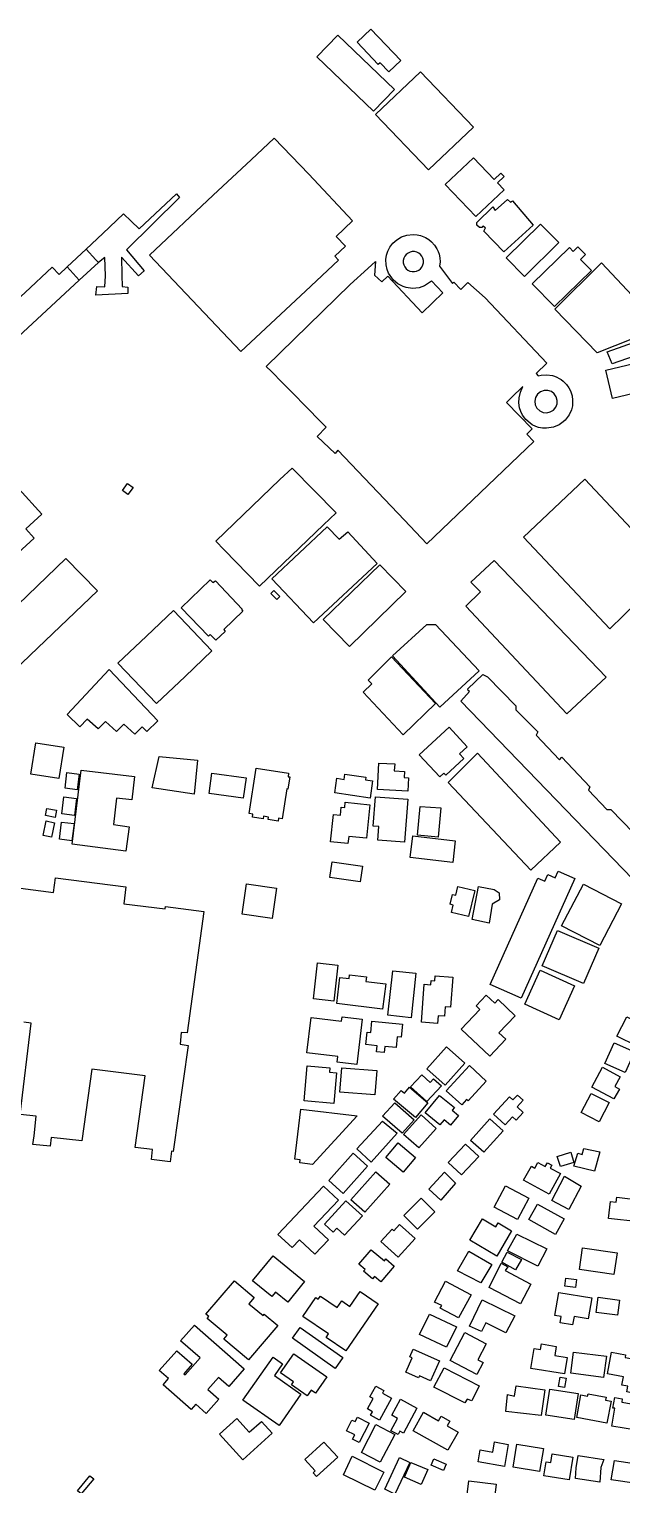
# Model space of a CAD drawing. Header units: metres. Extents: x -30816 to -28918, y -46789 to -43839.
# Drawn here: x -29513 to -29277, y -44419 to -43839 of the extents above; entities that cross this region are included whole.
import ezdxf

# ---------------------------------------------------------------- set-up
doc = ezdxf.new("R2010")
doc.units = ezdxf.units.M
doc.header["$MEASUREMENT"] = 0

msp = doc.modelspace()

# ---------------------------------------------------------------- linework, layer by layer
for points in [[(-29398.59, -43849.52), (-29390.21, -43840.91), (-29367.68, -43862.64), (-29376.07, -43871.25), (-29398.59, -43849.52)], [(-29377.02, -43838.52), (-29365.12, -43851), (-29369.94, -43855.54), (-29373.41, -43851.9), (-29374.15, -43852.6), (-29382.57, -43843.77), (-29377.02, -43838.52)], [(-29375.26, -43872.59), (-29357.33, -43855.5), (-29336.12, -43877.55), (-29354.05, -43894.64), (-29375.26, -43872.59)], [(-29465.26, -43928.54), (-29439.83, -43904.69), (-29424.76, -43890.56), (-29415.56, -43881.94), (-29401.71, -43896.37), (-29384.31, -43914.98), (-29390.85, -43921.1), (-29387.18, -43924.99), (-29391.44, -43928.99), (-29389.97, -43930.56), (-29403.15, -43942.92), (-29428.86, -43967.02), (-29465.26, -43928.54)], [(-29347.47, -43900.46), (-29336.23, -43889.79), (-29327.94, -43898.45), (-29325.28, -43895.93), (-29323.97, -43897.29), (-29326.6, -43899.79), (-29323.99, -43902.51), (-29335.26, -43913.2), (-29347.47, -43900.46)], [(-29476.41, -43929.36), (-29476.26, -43936.61), (-29476.12, -43941.05), (-29473.92, -43941.39), (-29473.89, -43943.9), (-29486.56, -43944.56), (-29486.23, -43941.1), (-29482.98, -43941.21), (-29482.73, -43936.82), (-29482.99, -43929.51), (-29485.56, -43931.58), (-29486.6, -43930.44), (-29490.44, -43926.19), (-29483.82, -43919.94), (-29475.54, -43912.13), (-29472.52, -43915.07), (-29469.32, -43918.12), (-29454.48, -43904.16), (-29453.28, -43905.59), (-29474.39, -43926.52), (-29467.38, -43934.82), (-29469.63, -43936.81), (-29476.41, -43929.36)], [(-29324.15, -43927.28), (-29332, -43918.97), (-29331.35, -43917.66), (-29332.39, -43917.04), (-29332.89, -43917.57), (-29333.83, -43917.58), (-29334.84, -43916.67), (-29334.8, -43915.56), (-29328.49, -43909.33), (-29327.5, -43910.8), (-29322.67, -43906.45), (-29321.4, -43907.52), (-29320.68, -43906.89), (-29312.4, -43916.64), (-29324.15, -43927.28)], [(-29323.14, -43929.69), (-29309.52, -43916.22), (-29302.22, -43923.54), (-29315.86, -43937.04), (-29323.14, -43929.69)], [(-29418.72, -43972.92), (-29385.25, -43940.29), (-29378.28, -43933.94), (-29375.23, -43931.15), (-29375.58, -43936.58), (-29372.72, -43939.24), (-29370.36, -43936.94), (-29356.59, -43951.6), (-29348.41, -43943.62), (-29352.85, -43938.87), (-29353.3, -43939.28), (-29355.71, -43940.82), (-29357.84, -43941.56), (-29360.44, -43941.84), (-29363.03, -43941.49), (-29364.19, -43941.11), (-29366.28, -43940.03), (-29368.09, -43938.53), (-29370.03, -43935.75), (-29370.58, -43934.37), (-29371, -43932.5), (-29371.07, -43930.32), (-29370.8, -43928.59), (-29370.3, -43927.03), (-29369.47, -43925.41), (-29368.3, -43923.87), (-29366.7, -43922.43), (-29364.84, -43921.33), (-29362.69, -43920.6), (-29360.17, -43920.33), (-29358.58, -43920.47), (-29357.22, -43920.78), (-29355.25, -43921.58), (-29353.97, -43922.37), (-29352.87, -43923.27), (-29351.72, -43924.55), (-29350.74, -43926.06), (-29350.26, -43927.12), (-29349.89, -43928.2), (-29349.59, -43929.71), (-29349.49, -43931.21), (-29349.66, -43932.99), (-29344.52, -43939.84), (-29344.07, -43939.4), (-29341.24, -43942.28), (-29338.43, -43939.55), (-29331.51, -43945.64), (-29306.93, -43971.58), (-29311.17, -43975.71), (-29310.4, -43976.65), (-29309.27, -43976.39), (-29306.98, -43976.23), (-29304.75, -43976.55), (-29303.94, -43976.8), (-29302.94, -43977.19), (-29301.99, -43977.68), (-29301.21, -43978.18), (-29300.48, -43978.75), (-29299.09, -43980.14), (-29298.16, -43981.47), (-29297.53, -43982.7), (-29296.92, -43984.61), (-29296.68, -43986.38), (-29296.79, -43988.57), (-29297.2, -43990.23), (-29298.07, -43992.2), (-29299.65, -43994.31), (-29300.45, -43995.06), (-29302.06, -43996.18), (-29304.3, -43997.14), (-29307.13, -43997.59), (-29308.73, -43997.51), (-29310.3, -43997.2), (-29311.37, -43996.83), (-29312.79, -43996.15), (-29313.63, -43995.6), (-29315.36, -43994.08), (-29316.61, -43992.37), (-29317.33, -43990.94), (-29317.83, -43989.4), (-29318.12, -43987.41), (-29318.02, -43985.39), (-29317.44, -43983.15), (-29316.56, -43980.97), (-29321, -43985.29), (-29323.02, -43987.26), (-29312.77, -43997.85), (-29314.98, -43999.97), (-29312.13, -44002.91), (-29354.74, -44043.62), (-29363.68, -44034.22), (-29390.24, -44006.31), (-29391.33, -44007.57), (-29398.38, -44000.81), (-29394.91, -43997.13), (-29395.93, -43996.1), (-29403.87, -43988.03), (-29407.26, -43984.58), (-29408.83, -43982.98), (-29412.22, -43979.53), (-29416.68, -43974.99), (-29418.72, -43972.92)], [(-29497.96, -43933.3), (-29490.44, -43926.19), (-29486.6, -43930.44), (-29485.56, -43931.58), (-29493.29, -43938.5), (-29497.96, -43933.3)], [(-29356.32, -43929.85), (-29356.7, -43929.04), (-29357.26, -43928.34), (-29357.97, -43927.77), (-29358.78, -43927.38), (-29359.66, -43927.17), (-29360.57, -43927.16), (-29361.45, -43927.36), (-29362.26, -43927.74), (-29362.97, -43928.31), (-29363.55, -43929), (-29363.94, -43929.81), (-29364.14, -43930.69), (-29364.15, -43931.59), (-29363.95, -43932.47), (-29363.56, -43933.29), (-29363, -43933.99), (-29362.29, -43934.56), (-29361.49, -43934.95), (-29360.6, -43935.15), (-29359.71, -43935.15), (-29358.82, -43934.97), (-29358, -43934.57), (-29357.29, -43934.02), (-29356.73, -43933.32), (-29356.33, -43932.51), (-29356.12, -43931.64), (-29356.12, -43930.73), (-29356.32, -43929.85)], [(-29303.9, -43949.1), (-29312.79, -43940.03), (-29297.93, -43925.59), (-29296.42, -43927.13), (-29294.55, -43925.32), (-29291.55, -43928.39), (-29293.51, -43930.3), (-29289.13, -43934.76), (-29303.9, -43949.1)], [(-29493.29, -43938.5), (-29543.67, -43985.25), (-29548.05, -43980.65), (-29552.54, -43984.52), (-29555.73, -43981.05), (-29514.71, -43943.45), (-29504.02, -43933.36), (-29501.18, -43936.34), (-29497.96, -43933.3), (-29493.29, -43938.5)], [(-29303.76, -43950.1), (-29285.23, -43931.71), (-29266.8, -43951.2), (-29270.81, -43955.08), (-29266.53, -43959.41), (-29286.88, -43967.57), (-29303.76, -43950.1)], [(-29259.66, -43958.85), (-29257.66, -43963.78), (-29280.94, -43971.93), (-29282.97, -43967.17), (-29259.66, -43958.85)], [(-29283.47, -43974.4), (-29253.34, -43967.23), (-29250.61, -43978.58), (-29280.75, -43985.75), (-29283.47, -43974.4)], [(-29309.5, -43983.01), (-29310.68, -43983.96), (-29311.47, -43985.26), (-29311.78, -43986.73), (-29311.59, -43988.23), (-29310.9, -43989.59), (-29309.81, -43990.63), (-29308.43, -43991.26), (-29306.99, -43991.4), (-29305.58, -43991.07), (-29304.35, -43990.32), (-29303.42, -43989.22), (-29302.88, -43987.88), (-29302.8, -43986.45), (-29303.18, -43985.06), (-29303.98, -43983.86), (-29305.12, -43982.98), (-29306.56, -43982.49), (-29308.07, -43982.5), (-29309.5, -43983.01)], [(-29581.65, -44081.74), (-29583.17, -44080.08), (-29584.87, -44078.23), (-29613.23, -44047.83), (-29606.73, -44041.72), (-29610.82, -44037.38), (-29581.82, -44010.28), (-29577.94, -44014.63), (-29548.48, -43988.17), (-29526.55, -44011.62), (-29508.06, -44031.8), (-29514.5, -44037.67), (-29511.15, -44041.31), (-29558.49, -44084.47), (-29569.16, -44095.34), (-29581.65, -44081.74)], [(-29395.87, -44036.08), (-29421.42, -44060.55), (-29435.55, -44046.01), (-29438.84, -44042.52), (-29413.29, -44018.05), (-29408.37, -44013.46), (-29390.81, -44031.25), (-29395.87, -44036.08)], [(-29471.73, -44021.14), (-29473.83, -44024.01), (-29476.02, -44022.41), (-29473.93, -44019.55), (-29471.73, -44021.14)], [(-29316.24, -44040.98), (-29291.82, -44017.86), (-29267.12, -44044.14), (-29271.1, -44047.96), (-29268.54, -44050.1), (-29271.08, -44058.73), (-29273.57, -44061.47), (-29270.68, -44064.38), (-29271.04, -44066.9), (-29281.85, -44077.44), (-29316.24, -44040.98)], [(-29399.91, -44075.13), (-29416.44, -44057.62), (-29394.49, -44036.91), (-29389.67, -44041.76), (-29386.26, -44038.84), (-29374.61, -44051.52), (-29399.91, -44075.13)], [(-29547.52, -44121.3), (-29560.13, -44108.03), (-29525.22, -44075.16), (-29498.53, -44049.45), (-29485.99, -44062.35), (-29512.77, -44088.03), (-29544.67, -44118.56), (-29547.52, -44121.3)], [(-29283.37, -44096.71), (-29298.95, -44111.32), (-29339.21, -44068.52), (-29333.32, -44062.77), (-29337.23, -44058.84), (-29327.96, -44050.2), (-29283.37, -44096.71)], [(-29373.51, -44051.97), (-29363.1, -44062.63), (-29385.63, -44084.48), (-29396.04, -44073.83), (-29373.51, -44051.97)], [(-29452.57, -44069.16), (-29441.03, -44058), (-29440.04, -44059), (-29438.89, -44058.34), (-29428.38, -44069.65), (-29428.59, -44069.83), (-29428, -44070.45), (-29435.56, -44077.77), (-29435.15, -44078.49), (-29438.83, -44082.06), (-29441.05, -44079.76), (-29441.69, -44080.36), (-29452.57, -44069.16)], [(-29416.88, -44063.42), (-29415.67, -44062.25), (-29413.34, -44064.65), (-29414.55, -44065.83), (-29416.88, -44063.42)], [(-29477.81, -44091.17), (-29466.38, -44080.38), (-29455.67, -44070.25), (-29440.35, -44086.31), (-29451.07, -44096.44), (-29462.49, -44107.23), (-29477.81, -44091.17)], [(-29333.87, -44094.18), (-29349.52, -44108.69), (-29368.4, -44088.27), (-29354.8, -44075.73), (-29351.33, -44075.72), (-29333.87, -44094.18)], [(-29351.37, -44107.22), (-29364.13, -44119.71), (-29380.13, -44102.76), (-29376.65, -44099.37), (-29378.12, -44097.92), (-29368.86, -44088.68), (-29351.37, -44107.22)], [(-29481.26, -44093.65), (-29461.87, -44114.13), (-29466.34, -44118.44), (-29468.21, -44116.5), (-29471.09, -44119.45), (-29475.39, -44115.49), (-29478.37, -44118.4), (-29482.76, -44114.37), (-29485.64, -44117.36), (-29490.01, -44113.5), (-29492.92, -44116.48), (-29497.96, -44111.63), (-29481.26, -44093.65)], [(-29341.28, -44106.31), (-29337.73, -44102.43), (-29338.33, -44102.06), (-29338.48, -44101.43), (-29332.52, -44095.66), (-29330.53, -44096.58), (-29319.33, -44108.17), (-29319.34, -44109.78), (-29310.56, -44118.55), (-29311.16, -44119.92), (-29301.97, -44129.7), (-29300.99, -44128.62), (-29289.81, -44140.4), (-29290.41, -44141.76), (-29283.12, -44149.5), (-29281.53, -44149.54), (-29272.42, -44158.8), (-29270.93, -44158.65), (-29259.31, -44171.88), (-29269.04, -44181.08), (-29341.28, -44106.31)], [(-29357.8, -44127.64), (-29345.85, -44116.69), (-29338.66, -44124.46), (-29341.8, -44127.33), (-29340.06, -44129.21), (-29347.25, -44135.81), (-29347.96, -44135.04), (-29349.59, -44136.52), (-29357.8, -44127.64)], [(-29512.49, -44135.37), (-29510.56, -44122.97), (-29499.42, -44124.69), (-29501.35, -44137.08), (-29512.49, -44135.37)], [(-29446.06, -44129.84), (-29447.38, -44143.31), (-29464.21, -44140.83), (-29461.42, -44128.33), (-29446.06, -44129.84)], [(-29373.87, -44130.97), (-29367.55, -44131.32), (-29367.71, -44134.1), (-29363.69, -44134.33), (-29363.82, -44136.78), (-29362.08, -44136.87), (-29362.37, -44142.17), (-29374.45, -44141.51), (-29373.87, -44130.97)], [(-29346.27, -44138.67), (-29334.57, -44127.1), (-29301.56, -44162.52), (-29313.28, -44173.68), (-29346.27, -44138.67)], [(-29494.02, -44141.62), (-29498.88, -44141.04), (-29498.12, -44134.79), (-29493.27, -44135.37), (-29494.02, -44141.62)], [(-29496.01, -44163.28), (-29492.46, -44133.82), (-29471.14, -44136.29), (-29472.23, -44145.62), (-29478.32, -44144.91), (-29479.6, -44155.5), (-29473.36, -44156.33), (-29474.67, -44166.1), (-29496.01, -44163.28)], [(-29440.41, -44135.04), (-29426.77, -44136.87), (-29427.87, -44144.99), (-29441.5, -44143.16), (-29440.41, -44135.04)], [(-29422.7, -44132.98), (-29409.83, -44134.98), (-29410.05, -44136.4), (-29409.34, -44136.5), (-29410.1, -44141.35), (-29410.58, -44141.28), (-29412.45, -44153.17), (-29413.8, -44152.95), (-29413.98, -44154.14), (-29417.92, -44153.52), (-29417.77, -44152.5), (-29419.8, -44152.18), (-29419.96, -44153.22), (-29424.23, -44152.56), (-29424.03, -44151.33), (-29425.55, -44151.1), (-29422.7, -44132.98)], [(-29387.42, -44135.35), (-29379, -44136.6), (-29379.16, -44137.68), (-29376.36, -44138.1), (-29377.39, -44144.94), (-29391.42, -44142.84), (-29390.55, -44137.05), (-29387.74, -44137.47), (-29387.42, -44135.35)], [(-29375.25, -44144.44), (-29362.35, -44145.41), (-29363.67, -44162.56), (-29374.31, -44161.75), (-29373.88, -44156.26), (-29376.14, -44156.08), (-29375.25, -44144.44)], [(-29502.79, -44152.64), (-29506.67, -44151.93), (-29506.15, -44149.11), (-29502.27, -44149.81), (-29502.79, -44152.64)], [(-29499.33, -44144.48), (-29494.28, -44145.07), (-29495.06, -44151.84), (-29500.12, -44151.26), (-29499.33, -44144.48)], [(-29387.23, -44146.61), (-29377.43, -44147.63), (-29378.82, -44160.91), (-29385.88, -44160.18), (-29386.18, -44163.03), (-29393.1, -44162.31), (-29391.97, -44151.51), (-29389.19, -44151.8), (-29388.84, -44148.53), (-29387.45, -44148.67), (-29387.23, -44146.61)], [(-29357.43, -44148.32), (-29349.22, -44148.87), (-29350.31, -44160.53), (-29358.42, -44159.7), (-29357.43, -44148.32)], [(-29507.65, -44159.78), (-29506.42, -44154.03), (-29503.02, -44154.76), (-29504.23, -44160.5), (-29507.65, -44159.78)], [(-29500.24, -44154.49), (-29495.3, -44155.09), (-29496.16, -44161.99), (-29501.1, -44161.37), (-29500.24, -44154.49)], [(-29360.35, -44159.93), (-29343.41, -44161.91), (-29344.43, -44170.61), (-29361.38, -44168.63), (-29360.35, -44159.93)], [(-29381.31, -44178.36), (-29393.37, -44176.57), (-29392.45, -44170.31), (-29380.38, -44172.09), (-29381.31, -44178.36)], [(-29542.99, -44177.38), (-29503.53, -44182.53), (-29502.72, -44176.65), (-29474.6, -44180.26), (-29475.46, -44187.08), (-29458.97, -44189.03), (-29458.86, -44188.16), (-29443.6, -44190.19), (-29449.64, -44234.61), (-29450.18, -44238.54), (-29452.63, -44238.31), (-29453.08, -44243.02), (-29449.88, -44243.46), (-29455.76, -44285.75), (-29456.53, -44285.68), (-29457.04, -44289.91), (-29464.38, -44288.98), (-29464.01, -44284.99), (-29470.99, -44284.11), (-29466.94, -44255.67), (-29488.23, -44252.99), (-29492.16, -44281.51), (-29504.34, -44280.14), (-29504.83, -44283.59), (-29511.7, -44282.95), (-29511.22, -44279.55), (-29510.38, -44271.71), (-29516.76, -44270.96), (-29512.4, -44234.66), (-29515.31, -44234.25)], [(-29426.53, -44179.08), (-29414.63, -44180.81), (-29416.41, -44192.96), (-29428.32, -44191.24), (-29426.53, -44179.08)], [(-29295.83, -44176.93), (-29317.21, -44224.69), (-29329.54, -44219.22), (-29310.59, -44176.85), (-29307.78, -44178.09), (-29306.58, -44175.4), (-29303.64, -44176.69), (-29302.44, -44174), (-29295.83, -44176.93)], [(-29292.38, -44179.17), (-29277.19, -44187.03), (-29285.9, -44203.68), (-29301.08, -44195.82), (-29292.38, -44179.17)], [(-29344.93, -44190.58), (-29344.21, -44187.56), (-29345.47, -44187.27), (-29344.54, -44183.37), (-29343.27, -44183.67), (-29342.45, -44180.2), (-29335.7, -44181.79), (-29338.18, -44192.18), (-29344.93, -44190.58)], [(-29336.65, -44193.31), (-29334.13, -44180.16), (-29327.94, -44181.33), (-29325.94, -44182.69), (-29325.85, -44185.49), (-29328.78, -44187.22), (-29329.88, -44194.81), (-29336.65, -44193.31)], [(-29302.73, -44197.69), (-29286.21, -44204.76), (-29292.3, -44218.87), (-29308.82, -44211.8), (-29302.73, -44197.69)], [(-29398.27, -44210.58), (-29390.23, -44211.48), (-29391.83, -44225.87), (-29399.88, -44224.98), (-29398.27, -44210.58)], [(-29368.31, -44213.74), (-29359.1, -44214.75), (-29361.05, -44232.46), (-29370.25, -44231.47), (-29368.31, -44213.74)], [(-29309.56, -44213.47), (-29295.88, -44219.7), (-29302.1, -44233.27), (-29315.79, -44227.05), (-29309.56, -44213.47)], [(-29385.53, -44215.36), (-29378.81, -44216.18), (-29379.03, -44217.98), (-29371.15, -44218.95), (-29372.4, -44229.05), (-29390.64, -44226.82), (-29389.35, -44216.4), (-29385.7, -44216.85), (-29385.53, -44215.36)], [(-29355.8, -44219.13), (-29353.18, -44219.33), (-29353.05, -44217.59), (-29351.6, -44217.69), (-29351.46, -44215.75), (-29344.47, -44216.26), (-29345.36, -44228.27), (-29347.5, -44228.11), (-29347.78, -44231.9), (-29350.28, -44231.71), (-29350.5, -44234.69), (-29356.92, -44234.22), (-29355.8, -44219.13)], [(-29326.35, -44225.25), (-29319.55, -44231.67), (-29326.04, -44238.48), (-29323.32, -44241.05), (-29329.72, -44247.76), (-29341.13, -44237), (-29333.62, -44229.12), (-29335.12, -44227.71), (-29331.07, -44223.46), (-29327.68, -44226.66), (-29326.35, -44225.25)], [(-29382.65, -44251.13), (-29390.44, -44250.22), (-29390.16, -44247.87), (-29402.55, -44246.4), (-29400.87, -44232.35), (-29388.7, -44233.79), (-29388.49, -44232.05), (-29380.48, -44233), (-29382.65, -44251.13)], [(-29364.49, -44235.05), (-29365.02, -44240.24), (-29366.56, -44240.09), (-29366.99, -44244.31), (-29371.5, -44243.86), (-29371.76, -44246.34), (-29374.84, -44246.03), (-29374.59, -44243.65), (-29379.08, -44243.19), (-29378.56, -44238.17), (-29377.07, -44238.32), (-29376.61, -44233.81), (-29364.49, -44235.05)], [(-29275.12, -44232.06), (-29267.1, -44236.04), (-29271.01, -44243.85), (-29279.04, -44239.85), (-29275.12, -44232.06)], [(-29280.12, -44242.4), (-29272, -44246.06), (-29275.74, -44254.31), (-29283.86, -44250.66), (-29280.12, -44242.4)], [(-29347.44, -44259.33), (-29354.8, -44252.84), (-29346.93, -44244.02), (-29339.59, -44250.52), (-29347.44, -44259.33)], [(-29402.48, -44251.65), (-29393.41, -44252.41), (-29393.56, -44254.18), (-29390.8, -44254.41), (-29391.84, -44266.59), (-29403.66, -44265.6), (-29402.48, -44251.65)], [(-29388.63, -44252.4), (-29374.73, -44253.53), (-29375.52, -44263.23), (-29389.43, -44262.1), (-29388.63, -44252.4)], [(-29337.83, -44251.55), (-29331.07, -44257.75), (-29338.3, -44265.58), (-29338.9, -44265.03), (-29340.87, -44267.17), (-29347.03, -44261.52), (-29337.83, -44251.55)], [(-29289.03, -44260.11), (-29284.75, -44252.2), (-29277.75, -44255.95), (-29279.89, -44259.89), (-29278.07, -44260.87), (-29280.21, -44264.84), (-29289.03, -44260.11)], [(-29359.29, -44272.2), (-29367.98, -44264.92), (-29365.03, -44261.44), (-29363.71, -44262.55), (-29361.69, -44260.15), (-29354.33, -44266.32), (-29359.29, -44272.2)], [(-29361.22, -44260.02), (-29356.75, -44255.23), (-29353.46, -44258.28), (-29352.06, -44256.78), (-29348.98, -44259.63), (-29354.79, -44265.85), (-29361.22, -44260.02)], [(-29355.36, -44270.39), (-29349.65, -44263.44), (-29343.75, -44268.24), (-29344.66, -44269.35), (-29342.18, -44271.37), (-29345.36, -44275.22), (-29347.92, -44273.12), (-29349.56, -44275.11), (-29355.36, -44270.39)], [(-29328.16, -44270.95), (-29321.87, -44263.95), (-29320.44, -44265.22), (-29318.67, -44263.26), (-29316.39, -44265.28), (-29318.83, -44267.99), (-29316.39, -44270.16), (-29319.17, -44273.26), (-29320.67, -44271.92), (-29323.51, -44275.09), (-29328.16, -44270.95)], [(-29289.28, -44262.59), (-29282.1, -44266.3), (-29286.08, -44273.88), (-29293.24, -44270.16), (-29289.28, -44262.59)], [(-29404.98, -44268.87), (-29382.51, -44271.52), (-29400.25, -44290.91), (-29405.33, -44290.31), (-29405.18, -44289.04), (-29407.35, -44288.78), (-29404.98, -44268.87)], [(-29364.64, -44278.49), (-29372.43, -44271.64), (-29367.56, -44266.31), (-29359.82, -44273.14), (-29364.64, -44278.49)], [(-29364.04, -44278.92), (-29357.02, -44271.15), (-29350.98, -44276.56), (-29358, -44284.33), (-29364.04, -44278.92)], [(-29376.87, -44290.07), (-29382.66, -44284.73), (-29372.45, -44273.61), (-29366.56, -44278.41), (-29376.87, -44290.07)], [(-29337.36, -44281.32), (-29329.63, -44272.79), (-29324.38, -44277.5), (-29332.11, -44286.04), (-29337.36, -44281.32)], [(-29364.23, -44293.94), (-29371.09, -44288.16), (-29366.15, -44282.35), (-29359.28, -44288.12), (-29364.23, -44293.94)], [(-29340.91, -44295.02), (-29346.23, -44290.2), (-29339.42, -44282.85), (-29334.03, -44287.79), (-29340.91, -44295.02)], [(-29388.04, -44302.43), (-29393.82, -44297.31), (-29384.11, -44286.47), (-29378.34, -44291.58), (-29388.04, -44302.43)], [(-29296.18, -44290.09), (-29301.53, -44291.77), (-29302.81, -44287.7), (-29297.46, -44286.04), (-29296.18, -44290.09)], [(-29285.91, -44285.95), (-29287.94, -44293.61), (-29296.24, -44291.59), (-29294.65, -44286.44), (-29292.83, -44286.92), (-29292.23, -44284.6), (-29285.91, -44285.95)], [(-29385.03, -44305), (-29375.06, -44293.83), (-29369.49, -44298.76), (-29379.46, -44309.92), (-29385.03, -44305)], [(-29349.19, -44305.17), (-29354.03, -44300.75), (-29347.66, -44293.99), (-29343.3, -44298.37), (-29349.19, -44305.17)], [(-29301.52, -44294.58), (-29306.04, -44302.74), (-29316.19, -44297.16), (-29313.12, -44291.61), (-29311.79, -44292.34), (-29310.53, -44290.09), (-29307.56, -44291.72), (-29306.74, -44290.24), (-29304.95, -44291.22), (-29305.57, -44292.35), (-29301.52, -44294.58)], [(-29414.11, -44318.78), (-29395.93, -44299.51), (-29389.95, -44305.11), (-29399.77, -44315.53), (-29393.95, -44320.98), (-29399.35, -44326.69), (-29405.48, -44320.95), (-29408.45, -44324.08), (-29414.11, -44318.78)], [(-29323.42, -44299.5), (-29314.18, -44304.31), (-29318.65, -44312.8), (-29327.89, -44307.99), (-29323.42, -44299.5)], [(-29293.27, -44299.58), (-29298.23, -44308.82), (-29304.98, -44305.24), (-29299.96, -44295.6), (-29293.27, -44299.58)], [(-29386.96, -44305.43), (-29380.45, -44311.36), (-29387.53, -44319.05), (-29390.55, -44316.29), (-29392.05, -44317.92), (-29395.52, -44314.77), (-29386.96, -44305.43)], [(-29358.49, -44316.77), (-29363.95, -44311.29), (-29356.97, -44304.38), (-29351.51, -44309.85), (-29358.49, -44316.77)], [(-29310.73, -44306.7), (-29300.04, -44312.6), (-29303.5, -44318.8), (-29314.18, -44312.91), (-29310.73, -44306.7)], [(-29269.59, -44307.02), (-29270.35, -44313.76), (-29282.39, -44312.42), (-29281.63, -44305.72), (-29279.29, -44305.99), (-29279.06, -44304.02), (-29272.67, -44304.74), (-29272.88, -44306.65), (-29269.59, -44307.02)], [(-29326.89, -44327.42), (-29337.66, -44321.15), (-29332.63, -44312.59), (-29327.22, -44315.74), (-29326.33, -44314.24), (-29320.98, -44317.37), (-29326.89, -44327.42)], [(-29373.08, -44321.61), (-29368.57, -44316.67), (-29367.86, -44317.31), (-29365.65, -44314.88), (-29359.47, -44320.47), (-29366.18, -44327.83), (-29373.08, -44321.61)], [(-29318.92, -44318.71), (-29306.92, -44324.58), (-29310.54, -44331.45), (-29322.64, -44325.37), (-29318.92, -44318.71)], [(-29293.95, -44332.84), (-29292.69, -44324.21), (-29279, -44326.2), (-29280.26, -44334.83), (-29293.95, -44332.84)], [(-29424.19, -44337.35), (-29416.02, -44327.36), (-29403.44, -44337.56), (-29404.66, -44339.05), (-29410.17, -44345.77), (-29415.07, -44341.8), (-29416.52, -44343.57), (-29424.19, -44337.35)], [(-29373.1, -44337.73), (-29375.67, -44335.57), (-29376.45, -44336.5), (-29380.03, -44333.49), (-29379.39, -44332.74), (-29381.81, -44330.7), (-29376.88, -44324.88), (-29371.67, -44329.27), (-29371.09, -44328.58), (-29367.74, -44331.4), (-29373.1, -44337.73)], [(-29338.07, -44325.49), (-29328.91, -44330.84), (-29333.2, -44338.05), (-29342.48, -44333.34), (-29338.07, -44325.49)], [(-29322.75, -44325.91), (-29317.07, -44328.82), (-29319.48, -44332.86), (-29324.88, -44329.8), (-29322.75, -44325.91)], [(-29329.99, -44339.97), (-29325.11, -44330.28), (-29322.56, -44331.78), (-29323.55, -44333.24), (-29313.27, -44338.66), (-29317.51, -44346.5), (-29329.99, -44339.97)], [(-29431.39, -44337.27), (-29423.51, -44343.92), (-29425.63, -44346.4), (-29419.99, -44351.17), (-29419.5, -44350.59), (-29414.16, -44355.11), (-29425.85, -44368.82), (-29435.63, -44360.54), (-29434.32, -44359.01), (-29442.24, -44352.31), (-29441.59, -44351.56), (-29442.74, -44350.58), (-29431.39, -44337.27)], [(-29381.37, -44341.57), (-29374.2, -44346.45), (-29387.06, -44365.23), (-29394.91, -44359.91), (-29393.87, -44358.4), (-29404.11, -44351.45), (-29399.01, -44344), (-29398.04, -44344.66), (-29397.18, -44343.42), (-29390.51, -44347.95), (-29388.68, -44345.28), (-29385.42, -44347.5), (-29381.37, -44341.57)], [(-29337.13, -44342.91), (-29342.09, -44352.07), (-29349.42, -44348.15), (-29348.84, -44347.16), (-29351.68, -44345.82), (-29347.33, -44337.48), (-29337.13, -44342.91)], [(-29299.41, -44336.26), (-29295.1, -44336.83), (-29295.51, -44339.96), (-29299.83, -44339.39), (-29299.41, -44336.26)], [(-29332.66, -44344.82), (-29319.74, -44351.21), (-29323.27, -44358.08), (-29331.23, -44354.03), (-29332.98, -44357.49), (-29337.7, -44355.34), (-29332.66, -44344.82)], [(-29302.19, -44341.91), (-29289.04, -44344.12), (-29290.46, -44352.48), (-29296.12, -44351.53), (-29296.69, -44354.88), (-29301.64, -44354.04), (-29301.21, -44351.55), (-29303.76, -44351.12), (-29302.19, -44341.91)], [(-29286.55, -44343.85), (-29278.07, -44344.96), (-29278.87, -44351.02), (-29287.36, -44349.89), (-29286.55, -44343.85)], [(-29353.75, -44350.52), (-29343, -44355.6), (-29346.87, -44363.7), (-29357.62, -44358.62), (-29353.75, -44350.52)], [(-29447.37, -44354.95), (-29427.49, -44372.37), (-29433.67, -44379.35), (-29437.73, -44375.8), (-29441.97, -44380.59), (-29437.61, -44384.42), (-29442.63, -44390.1), (-29446.76, -44386.49), (-29448.6, -44388.57), (-29459.85, -44378.71), (-29457.69, -44376.27), (-29461.33, -44373.07), (-29454.33, -44365.16), (-29448.2, -44370.55), (-29451.56, -44374.36), (-29451.08, -44374.77), (-29445.08, -44367.98), (-29452.86, -44361.16), (-29447.37, -44354.95)], [(-29405.22, -44355.83), (-29388.18, -44367.9), (-29391.27, -44372.24), (-29408.31, -44360.17), (-29405.22, -44355.83)], [(-29345.49, -44369), (-29339.58, -44357.89), (-29331.08, -44362.36), (-29334.48, -44368.75), (-29332.31, -44369.89), (-29334.82, -44374.61), (-29345.49, -44369)], [(-29349.7, -44369.2), (-29353.32, -44377.17), (-29357.73, -44375.19), (-29358.07, -44375.92), (-29363.13, -44373.64), (-29360.57, -44368), (-29361.56, -44367.56), (-29360.18, -44364.49), (-29349.7, -44369.2)], [(-29313.3, -44372.23), (-29312, -44364.3), (-29309.45, -44364.72), (-29309.08, -44362.46), (-29303.19, -44363.42), (-29303.79, -44367.1), (-29298.89, -44367.89), (-29299.96, -44374.41), (-29313.3, -44372.23)], [(-29428.07, -44384.83), (-29416.03, -44367.66), (-29412.19, -44370.33), (-29415.49, -44375.04), (-29404.89, -44382.42), (-29413.63, -44394.88), (-29428.07, -44384.83)], [(-29407.74, -44366.42), (-29394.57, -44375.56), (-29399.14, -44382.09), (-29400.85, -44380.89), (-29402.41, -44383.12), (-29408.7, -44378.76), (-29407.88, -44377.59), (-29413.05, -44374), (-29407.74, -44366.42)], [(-29296.35, -44365.67), (-29283.25, -44367.37), (-29284.35, -44375.79), (-29297.45, -44374.09), (-29296.35, -44365.67)], [(-29268.29, -44369.22), (-29270.78, -44382.4), (-29275.07, -44381.59), (-29274.64, -44379.33), (-29277.06, -44378.88), (-29276.44, -44375.6), (-29282.86, -44374.4), (-29281.23, -44365.74), (-29275.63, -44366.81), (-29275.81, -44367.8), (-29268.29, -44369.22)], [(-29347.91, -44371.96), (-29333.85, -44379.2), (-29336.82, -44385.12), (-29338.73, -44384.46), (-29339.66, -44385.97), (-29351.95, -44379.69), (-29347.91, -44371.96)], [(-29299.88, -44379.81), (-29302.28, -44379.44), (-29301.71, -44375.73), (-29299.31, -44376.09), (-29299.88, -44379.81)], [(-29373.67, -44392.78), (-29377.14, -44390.87), (-29376.34, -44389.44), (-29378.38, -44388.31), (-29376.09, -44384.19), (-29377.43, -44383.47), (-29375.08, -44379.25), (-29371.84, -44381.03), (-29372.39, -44382.02), (-29368.79, -44384.01), (-29373.67, -44392.78)], [(-29307.72, -44380.78), (-29309.19, -44390.9), (-29323.27, -44389.36), (-29322.69, -44382.65), (-29319.9, -44383.27), (-29319.13, -44379.19), (-29307.72, -44380.78)], [(-29305.75, -44380.45), (-29294.52, -44382.15), (-29296.11, -44392.51), (-29307.33, -44390.82), (-29305.75, -44380.45)], [(-29358.68, -44388.01), (-29364.07, -44398.01), (-29365.49, -44397.24), (-29366.2, -44398.56), (-29369.09, -44397.02), (-29366.44, -44392.1), (-29368.7, -44390.89), (-29365.25, -44384.5), (-29358.68, -44388.01)], [(-29295.07, -44391.74), (-29293.38, -44382.73), (-29290.73, -44383.23), (-29290.55, -44382.29), (-29283.37, -44383.62), (-29283.6, -44384.83), (-29281.36, -44385.25), (-29283, -44393.98), (-29295.07, -44391.74)], [(-29281.07, -44395.18), (-29279.85, -44388.09), (-29280.63, -44387.97), (-29279.91, -44383.79), (-29276.91, -44384.3), (-29277.15, -44385.66), (-29267.07, -44387.38), (-29267.96, -44392.54), (-29270.39, -44392.13), (-29271.2, -44396.86), (-29281.07, -44395.18)], [(-29428.04, -44408.58), (-29437.32, -44398.37), (-29430.44, -44392.18), (-29425.47, -44397.64), (-29420.66, -44393.32), (-29416.36, -44398.06), (-29428.04, -44408.58)], [(-29382.42, -44391.56), (-29377.72, -44393.97), (-29381.7, -44401.71), (-29384.32, -44400.37), (-29383.47, -44398.72), (-29386.78, -44397.04), (-29384.59, -44392.77), (-29383.37, -44393.4), (-29382.42, -44391.56)], [(-29360.27, -44397.06), (-29356.11, -44389.66), (-29350.08, -44393.03), (-29349.07, -44391.25), (-29345.55, -44393.21), (-29346.63, -44395.13), (-29342.29, -44397.55), (-29346.38, -44404.82), (-29360.27, -44397.06)], [(-29373.32, -44409.55), (-29380.85, -44405.68), (-29375.09, -44394.59), (-29367.56, -44398.48), (-29373.32, -44409.55)], [(-29390.21, -44407.56), (-29398.65, -44415.33), (-29400.1, -44413.77), (-29399.21, -44412.94), (-29403.33, -44408.51), (-29395.77, -44401.56), (-29390.21, -44407.56)], [(-29323.82, -44411.27), (-29334.36, -44409.46), (-29333.53, -44404.69), (-29328.5, -44405.55), (-29327.81, -44401.5), (-29322.3, -44402.45), (-29323.82, -44411.27)], [(-29320.36, -44411.54), (-29318.88, -44402.4), (-29308.35, -44404.1), (-29309.83, -44413.23), (-29320.36, -44411.54)], [(-29384.56, -44407.16), (-29371.86, -44413.48), (-29375.46, -44420.75), (-29388.01, -44414.66), (-29384.56, -44407.16)], [(-29365.67, -44407.73), (-29361.57, -44409.62), (-29367.45, -44422.25), (-29371.55, -44420.35), (-29365.67, -44407.73)], [(-29363.71, -44415.59), (-29361.1, -44409.62), (-29354.37, -44412.53), (-29356.98, -44418.5), (-29363.71, -44415.59)], [(-29353.05, -44410.74), (-29351.98, -44408.23), (-29347.07, -44410.3), (-29348.14, -44412.81), (-29353.05, -44410.74)], [(-29298.06, -44416.59), (-29308.2, -44414.95), (-29307.29, -44409.4), (-29305.35, -44409.72), (-29304.79, -44406.24), (-29296.59, -44407.58), (-29298.06, -44416.59)], [(-29284.31, -44408.45), (-29285.39, -44411.74), (-29285.87, -44417.57), (-29295.59, -44416.04), (-29295.31, -44411.8), (-29294.42, -44406.84), (-29284.31, -44408.45)], [(-29281.4, -44416.61), (-29280.02, -44408.89), (-29270.33, -44410.36), (-29271.31, -44418.11), (-29281.4, -44416.61)], [(-29492.45, -44422.21), (-29493.97, -44420.96), (-29488.97, -44414.95), (-29487.45, -44416.2), (-29492.45, -44422.21)], [(-29339.26, -44426.64), (-29338.03, -44416.98), (-29327.16, -44418.35), (-29328.39, -44428.02), (-29339.26, -44426.64)]]:
    msp.add_lwpolyline(points)

doc.saveas('drawing.dxf')
